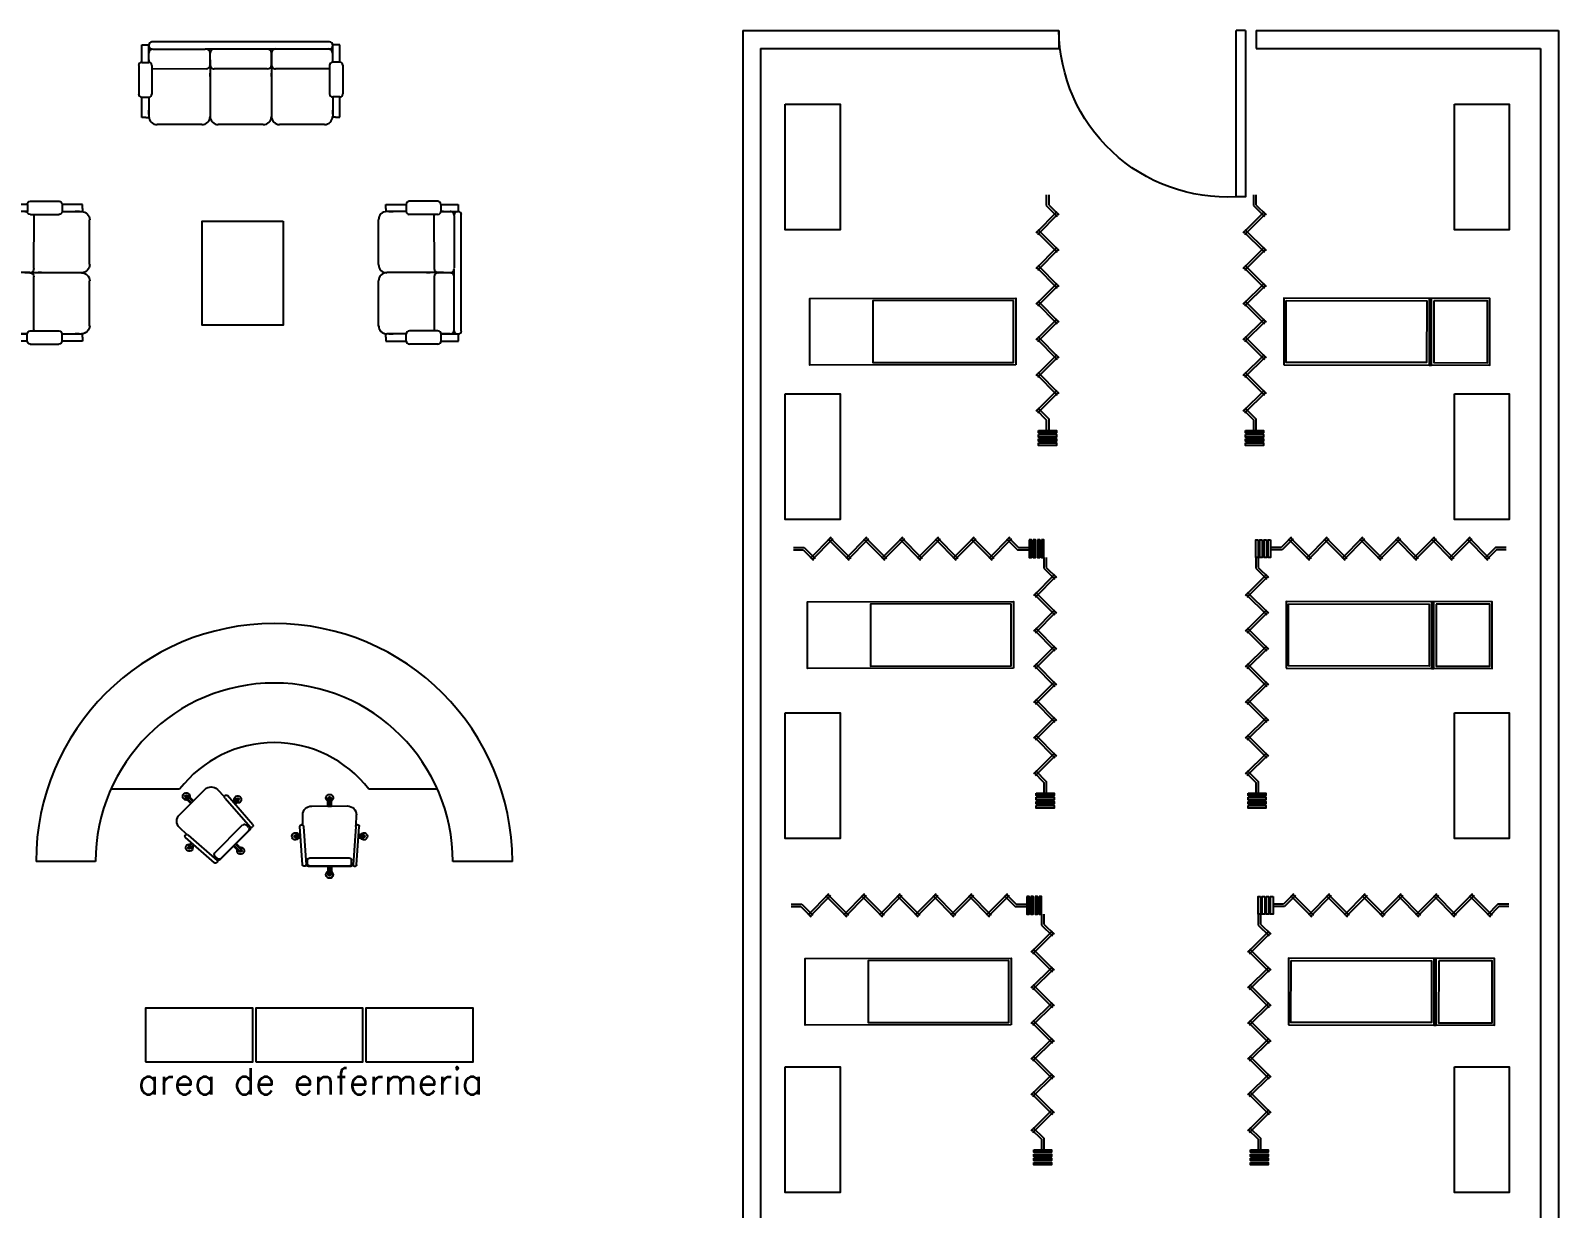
# Model space of a CAD drawing. Header units: millimetres. Extents: x -1615 to -538, y 177 to 397.
# Drawn here: x -1321.02 to -1308.19, y 251.63 to 261.52 of the extents above; entities that cross this region are included whole.
import ezdxf
from ezdxf.enums import TextEntityAlignment as Align

# ---------------------------------------------------------------- set-up
doc = ezdxf.new("R2010")
doc.units = ezdxf.units.MM
for name, color, linetype in [('LOCALES', 2, 'Continuous'), ('MOB', 7, 'Continuous'), ('MUEB', 251, 'Continuous'), ('MUEBLES', 9, 'Continuous'), ('MUROS', 1, 'Continuous')]:
    doc.layers.add(name, color=color, linetype=linetype)
doc.styles.add('ROMANS', font='ROMANS.shx')

# ---------------------------------------------------------------- blocks, each defined once
blk = doc.blocks.new('CORT')
for p, q in [((0, 0.02), (0.09, 0.02)), ((0, 0), (0.082, 0)), ((0.082, 0), (0.168, -0.086)), ((0.09, 0.02), (0.182, -0.072)), ((0.318, 0.106), (0.14, -0.072)), ((0.332, 0.092), (0.154, -0.086)), ((0.29, 0.092), (0.468, -0.086)), ((0.304, 0.106), (0.482, -0.072)), ((0.618, 0.106), (0.44, -0.072)), ((0.632, 0.092), (0.454, -0.086)), ((0.59, 0.092), (0.768, -0.086)), ((0.604, 0.106), (0.782, -0.072)), ((0.918, 0.106), (0.74, -0.072)), ((0.932, 0.092), (0.754, -0.086)), ((0.89, 0.092), (1.068, -0.086)), ((0.904, 0.106), (1.082, -0.072)), ((1.218, 0.106), (1.04, -0.072)), ((1.232, 0.092), (1.054, -0.086)), ((1.19, 0.092), (1.368, -0.086)), ((1.204, 0.106), (1.382, -0.072)), ((1.518, 0.106), (1.34, -0.072)), ((1.532, 0.092), (1.354, -0.086)), ((1.49, 0.092), (1.668, -0.086)), ((1.504, 0.106), (1.682, -0.072)), ((1.818, 0.106), (1.64, -0.072)), ((1.832, 0.092), (1.654, -0.086)), ((1.79, 0.092), (1.882, 0)), ((1.804, 0.106), (1.89, 0.02)), ((1.882, 0), (1.979, 0)), ((1.89, 0.02), (1.979, 0.02))]:
    blk.add_line(p, q)
for points in [[(1.979, 0.085), (1.979, -0.065), (1.999, -0.065), (1.999, 0.085)], [(2.014, 0.085), (2.014, -0.065), (2.034, -0.065), (2.034, 0.085)], [(2.049, 0.085), (2.049, -0.065), (2.069, -0.065), (2.069, 0.085)], [(2.084, 0.085), (2.084, -0.065), (2.104, -0.065), (2.104, 0.085)]]:
    blk.add_lwpolyline(points, close=True)
blk = doc.blocks.new('SILLA-1')
for p, q in [((0.23, 0.225), (-0.091, 0.269)), ((-0.024, 0.26), (-0.021, 0.302)), ((-0.021, 0.302), (0.009, 0.3)), ((-0.017, 0.259), (-0.014, 0.302)), ((-0.002, 0.256), (0.001, 0.301)), ((0.006, 0.255), (0.009, 0.3)), ((-0.269, 0.182), (-0.29, -0.118)), ((-0.1, 0.244), (-0.189, 0.252)), ((-0.108, 0.254), (-0.108, 0.256)), ((-0.093, 0.239), (0.228, 0.195)), ((0.167, 0.167), (0.144, -0.162)), ((0.217, 0.183), (0.188, 0.185)), ((0.213, -0.167), (0.236, 0.162)), ((0.215, -0.18), (0.24, 0.174)), ((0.239, 0.204), (0.239, 0.214)), ((-0.346, 0.052), (-0.348, 0.022)), ((-0.28, 0.024), (-0.348, 0.029)), ((-0.28, 0.017), (-0.348, 0.022)), ((-0.279, 0.04), (-0.347, 0.044)), ((-0.278, 0.047), (-0.346, 0.052)), ((0.228, 0.005), (0.296, 0)), ((0.229, 0.012), (0.297, 0.007)), ((0.297, 0.007), (0.295, -0.022)), ((0.227, -0.01), (0.295, -0.015)), ((0.227, -0.018), (0.295, -0.022)), ((-0.131, -0.202), (-0.22, -0.198)), ((-0.14, -0.211), (-0.14, -0.214)), ((0.199, -0.228), (-0.125, -0.228)), ((-0.123, -0.199), (0.201, -0.199)), ((-0.058, -0.228), (-0.06, -0.271)), ((-0.05, -0.228), (-0.053, -0.272)), ((-0.035, -0.228), (-0.038, -0.273)), ((-0.027, -0.228), (-0.031, -0.273)), ((0.192, -0.186), (0.163, -0.184)), ((0.21, -0.209), (0.21, -0.219)), ((-0.06, -0.271), (-0.031, -0.273))]:
    blk.add_line(p, q)
for points in [[(-0.376, 0.054), (-0.378, 0.024)], [(-0.278, 0.047), (-0.28, 0.017)], [(0.229, 0.012), (0.227, -0.018)]]:
    blk.add_lwpolyline(points)
for centre, radius, start, end in [((-0.092, 0.253), 0.016, 86.0766, 176.0766), ((-0.006, 0.301), 0.03, 296.0766, 236.0766), ((-0.006, 0.301), 0.0102, 356.0766, 176.0766), ((-0.194, 0.177), 0.075, 86.0766, 176.0766), ((-0.092, 0.255), 0.016, 176.0766, 266.0766), ((0.187, 0.165), 0.02, 86.0766, 176.0766), ((0.216, 0.163), 0.02, 356.0766, 86.0766), ((0.218, 0.174), 0.0215, 359.1541, 79.6333), ((0.229, 0.205), 0.01, 266.0766, 356.0766), ((0.229, 0.215), 0.01, 356.0766, 86.0766), ((-0.347, 0.037), 0.03, 26.0766, 326.0766), ((-0.347, 0.037), 0.0102, 86.0766, 266.0766), ((0.296, -0.007), 0.03, 206.0766, 146.0766), ((0.296, -0.007), 0.0102, 266.0766, 86.0766), ((-0.215, -0.123), 0.075, 176.0766, 266.0766), ((-0.124, -0.215), 0.016, 86.0766, 176.0766), ((-0.124, -0.212), 0.016, 176.0766, 266.0766), ((-0.045, -0.272), 0.03, 116.0766, 56.0766), ((0.164, -0.164), 0.02, 176.0766, 266.0766), ((0.193, -0.166), 0.02, 266.0766, 356.0766), ((0.194, -0.177), 0.0215, 272.5199, 352.9991), ((0.2, -0.218), 0.01, 266.0766, 356.0766), ((0.2, -0.209), 0.01, 356.0766, 86.0766), ((-0.045, -0.272), 0.0102, 176.0766, 356.0766)]:
    blk.add_arc(centre, radius, start, end)
blk = doc.blocks.new('sofa 1')
at = {"layer": 'MOB'}
for p, q in [((1337.969, 50.096), (1337.969, 50.036)), ((1338.115, 50.096), (1337.969, 50.096)), ((1338.115, 50.096), (1338.115, 50.036)), ((1338.141, 50.121), (1338.381, 50.121)), ((1338.578, 50.096), (1338.407, 50.096)), ((1338.407, 50.096), (1338.407, 50.036)), ((1338.578, 50.061), (1338.578, 50.096)), ((1338.578, 50.061), (1338.578, 50.036)), ((1337.945, 50.01), (1337.945, 48.518)), ((1338.038, 50.036), (1337.969, 50.036)), ((1338.005, 50.01), (1338.004, 48.966)), ((1338.004, 50.001), (1338.004, 49.556)), ((1338.115, 50.036), (1338.038, 50.036)), ((1338.141, 50.01), (1338.381, 50.01)), ((1338.17, 50.001), (1338.171, 49.556)), ((1338.407, 50.036), (1338.552, 50.036)), ((1338.407, 50.036), (1338.552, 50.036)), ((1338.552, 50.036), (1338.517, 50.036)), ((1338.552, 50.036), (1338.57, 50.036)), ((1338.638, 49.967), (1338.638, 49.59)), ((1338.038, 49.521), (1338.57, 49.521)), ((1338.137, 49.521), (1338.039, 49.521)), ((1338.094, 49.521), (1338.571, 49.521)), ((1338.171, 49.487), (1338.171, 49.041)), ((1338.236, 49.521), (1338.206, 49.521)), ((1338.639, 49.453), (1338.639, 49.075)), ((1338.005, 48.527), (1338.004, 48.966)), ((1338.137, 49.007), (1338.039, 49.007)), ((1338.094, 49.007), (1338.571, 49.007)), ((1338.171, 48.973), (1338.172, 48.527)), ((1338.236, 49.007), (1338.206, 49.007)), ((1338.639, 48.938), (1338.639, 48.561)), ((1338.142, 48.518), (1338.382, 48.518)), ((1337.97, 48.432), (1337.97, 48.492)), ((1337.97, 48.492), (1337.978, 48.492)), ((1338.116, 48.492), (1337.97, 48.492)), ((1338.116, 48.432), (1337.97, 48.432)), ((1338.113, 48.492), (1338.03, 48.492)), ((1338.116, 48.492), (1338.039, 48.492)), ((1338.094, 48.492), (1338.116, 48.492)), ((1338.116, 48.432), (1338.116, 48.492)), ((1338.142, 48.407), (1338.382, 48.407)), ((1338.408, 48.432), (1338.408, 48.492)), ((1338.408, 48.492), (1338.553, 48.492)), ((1338.408, 48.492), (1338.511, 48.492)), ((1338.579, 48.432), (1338.408, 48.432)), ((1338.481, 48.492), (1338.571, 48.492)), ((1338.481, 48.492), (1338.571, 48.492)), ((1338.553, 48.492), (1338.518, 48.492)), ((1338.553, 48.492), (1338.571, 48.492)), ((1338.579, 48.467), (1338.579, 48.493)), ((1338.579, 48.467), (1338.579, 48.432))]:
    blk.add_line(p, q, dxfattribs=at)
for centre, radius, start, end in [((1338.141, 50.096), 0.0257, 90.0062, 180.0062), ((1338.381, 50.096), 0.0257, 0.0062, 90.0062), ((1337.97, 50.01), 0.0257, 90.0062, 180.0062), ((1337.979, 50.01), 0.0257, 0.0062, 90.0062), ((1338.038, 50.001), 0.0343, 90.0062, 180.0062), ((1338.141, 50.036), 0.0257, 180.0062, 270.0062), ((1338.381, 50.036), 0.0257, 270.0062, 0.0062), ((1338.57, 49.967), 0.0686, 0.0062, 90.0062), ((1338.038, 49.556), 0.0343, 180.0062, 270.0062), ((1338.136, 49.556), 0.0343, 270.0062, 0.0062), ((1338.57, 49.59), 0.0686, 270.0062, 0.0062), ((1338.039, 49.487), 0.0343, 90.0062, 180.0062), ((1338.137, 49.487), 0.0343, 0.0062, 90.0062), ((1338.571, 49.453), 0.0686, 0.0062, 90.0062), ((1338.571, 49.453), 0.0686, 0.0062, 90.0062), ((1338.039, 49.041), 0.0343, 180.0062, 270.0062), ((1338.137, 49.041), 0.0343, 270.0062, 0.0062), ((1338.571, 49.075), 0.0686, 270.0062, 0.0062), ((1338.039, 48.973), 0.0343, 90.0062, 180.0062), ((1338.137, 48.973), 0.0343, 0.0062, 90.0062), ((1338.571, 48.938), 0.0686, 0.0062, 90.0062), ((1338.571, 48.938), 0.0686, 0.0062, 90.0062), ((1337.97, 48.518), 0.0257, 180.0062, 270.0062), ((1337.978, 48.518), 0.0257, 270.0062, 0.0062), ((1338.039, 48.527), 0.0343, 180.0062, 270.0062), ((1338.142, 48.492), 0.0257, 90.0062, 180.0062), ((1338.137, 48.527), 0.0343, 345.5287, 0.0062), ((1338.382, 48.492), 0.0257, 0.0062, 90.0062), ((1338.571, 48.561), 0.0686, 270.0062, 0.0062), ((1338.142, 48.432), 0.0257, 180.0062, 270.0062), ((1338.382, 48.432), 0.0257, 270.0062, 0.0062)]:
    blk.add_arc(centre, radius, start, end, dxfattribs=at)
blk = doc.blocks.new('sofa2')
at = {"layer": 'MOB'}
for p, q in [((1340.511, 50.095), (1340.511, 50.129)), ((1340.511, 50.129), (1340.682, 50.129)), ((1340.511, 50.095), (1340.511, 50.069)), ((1340.537, 50.069), (1340.519, 50.069)), ((1340.609, 50.069), (1340.519, 50.069)), ((1340.609, 50.069), (1340.519, 50.069)), ((1340.682, 50.069), (1340.537, 50.069)), ((1340.537, 50.069), (1340.572, 50.069)), ((1340.682, 50.069), (1340.579, 50.069)), ((1340.682, 50.129), (1340.682, 50.069)), ((1340.948, 50.155), (1340.708, 50.155)), ((1340.948, 50.043), (1340.708, 50.043)), ((1340.974, 50.129), (1340.974, 50.069)), ((1340.974, 50.129), (1341.12, 50.129)), ((1340.974, 50.069), (1341.051, 50.069)), ((1340.974, 50.069), (1341.12, 50.069)), ((1340.996, 50.069), (1340.974, 50.069)), ((1340.977, 50.069), (1341.06, 50.069)), ((1341.12, 50.069), (1341.112, 50.069)), ((1341.12, 50.129), (1341.12, 50.069)), ((1341.145, 49.066), (1341.145, 50.043)), ((1340.451, 49.623), (1340.451, 50)), ((1340.919, 49.589), (1340.918, 50.035)), ((1341.085, 50.035), (1341.086, 49.595)), ((1340.996, 49.555), (1340.519, 49.555)), ((1340.854, 49.555), (1340.884, 49.555)), ((1340.953, 49.555), (1341.051, 49.555)), ((1341.085, 49.066), (1341.085, 49.589)), ((1340.451, 49.109), (1340.451, 49.486)), ((1340.919, 49.074), (1340.919, 49.52)), ((1340.512, 49.014), (1340.512, 49.04)), ((1340.512, 49.014), (1340.512, 48.98)), ((1340.683, 49.04), (1340.519, 49.04)), ((1340.683, 49.04), (1340.52, 49.04)), ((1340.538, 49.04), (1340.52, 49.04)), ((1340.683, 49.04), (1340.538, 49.04)), ((1340.538, 49.04), (1340.573, 49.04)), ((1340.683, 49.04), (1340.538, 49.04)), ((1340.683, 48.98), (1340.683, 49.04)), ((1340.949, 49.066), (1340.709, 49.066)), ((1341.052, 49.04), (1340.975, 49.04)), ((1340.975, 48.98), (1340.975, 49.04)), ((1340.975, 49.04), (1341.052, 49.04)), ((1340.996, 49.04), (1340.975, 49.04)), ((1340.975, 49.04), (1341.051, 49.04)), ((1341.052, 49.04), (1341.121, 49.04)), ((1341.121, 48.98), (1341.121, 49.04)), ((1340.512, 48.98), (1340.683, 48.98)), ((1340.949, 48.954), (1340.709, 48.954)), ((1340.975, 48.98), (1341.121, 48.98))]:
    blk.add_line(p, q, dxfattribs=at)
for centre, radius, start, end in [((1340.519, 50), 0.0686, 90.0062, 180.0062), ((1340.708, 50.129), 0.0257, 90.0062, 180.0062), ((1340.708, 50.069), 0.0257, 180.0062, 270.0062), ((1340.953, 50.035), 0.0343, 165.5287, 180.0062), ((1340.948, 50.129), 0.0257, 0.0062, 90.0062), ((1340.948, 50.069), 0.0257, 270.0062, 0.0062), ((1341.051, 50.035), 0.0343, 0.0062, 90.0062), ((1341.112, 50.043), 0.0257, 90.0062, 180.0062), ((1341.12, 50.043), 0.0257, 0.0062, 90.0062), ((1340.519, 49.623), 0.0686, 180.0062, 270.0062), ((1340.519, 49.623), 0.0686, 180.0062, 270.0062), ((1340.519, 49.486), 0.0686, 90.0062, 180.0062), ((1340.953, 49.589), 0.0343, 180.0062, 270.0062), ((1340.953, 49.52), 0.0343, 90.0062, 180.0062), ((1341.051, 49.589), 0.0343, 270.0062, 0.0062), ((1341.051, 49.52), 0.0343, 0.0062, 90.0062), ((1340.519, 49.109), 0.0686, 180.0062, 270.0062), ((1340.519, 49.109), 0.0686, 180.0062, 270.0062), ((1340.52, 49.109), 0.0686, 180.0062, 270.0062), ((1340.709, 49.04), 0.0257, 90.0062, 180.0062), ((1340.953, 49.074), 0.0343, 180.0062, 194.4837), ((1340.949, 49.04), 0.0257, 0.0062, 90.0062), ((1341.051, 49.074), 0.0343, 270.0062, 0.0062), ((1341.052, 49.074), 0.0343, 270.0062, 0.0062), ((1341.111, 49.066), 0.0257, 180.0062, 270.0062), ((1341.12, 49.066), 0.0257, 270.0062, 0.0062), ((1340.709, 48.98), 0.0257, 180.0062, 270.0062), ((1340.949, 48.98), 0.0257, 270.0062, 0.0062)]:
    blk.add_arc(centre, radius, start, end, dxfattribs=at)

msp = doc.modelspace()

# ---------------------------------------------------------------- linework, layer by layer
for p, q in [((-1319.766, 255.148), (-1320.344, 255.148)), ((-1317.601, 255.148), (-1318.178, 255.148)), ((-1320.472, 254.54), (-1320.972, 254.54)), ((-1316.972, 254.54), (-1317.472, 254.54))]:
    msp.add_line(p, q)
for radius, start, end in [(2, 0, 180), (1.5, 0, 180), (1, 37.4412, 142.5588)]:
    msp.add_arc((-1318.972, 254.54), radius, start, end)
at = {"layer": 'MOB'}
for points in [[(-1318.898, 259.92), (-1318.898, 259.047), (-1319.577, 259.047), (-1319.577, 259.92)], [(-1312.744, 258.714), (-1314.474, 258.711), (-1314.474, 259.271), (-1312.744, 259.274)], [(-1312.764, 259.254), (-1313.944, 259.252), (-1313.944, 258.732), (-1312.764, 258.734)], [(-1310.494, 258.714), (-1308.764, 258.711), (-1308.763, 259.271), (-1310.493, 259.274)], [(-1310.473, 259.254), (-1309.293, 259.252), (-1309.294, 258.732), (-1310.474, 258.734)], [(-1309.233, 259.252), (-1309.234, 258.732), (-1308.784, 258.731), (-1308.783, 259.251)], [(-1312.764, 256.165), (-1314.494, 256.163), (-1314.494, 256.723), (-1312.764, 256.725)], [(-1312.784, 256.705), (-1313.964, 256.703), (-1313.964, 256.183), (-1312.784, 256.185)], [(-1310.474, 256.165), (-1308.744, 256.163), (-1308.743, 256.723), (-1310.473, 256.725)], [(-1310.453, 256.705), (-1309.273, 256.703), (-1309.274, 256.183), (-1310.454, 256.185)], [(-1309.213, 256.703), (-1309.214, 256.183), (-1308.764, 256.183), (-1308.763, 256.703)], [(-1312.784, 253.168), (-1314.514, 253.166), (-1314.514, 253.726), (-1312.784, 253.728)], [(-1312.804, 253.708), (-1313.984, 253.707), (-1313.984, 253.187), (-1312.804, 253.188)], [(-1310.454, 253.168), (-1308.724, 253.166), (-1308.723, 253.726), (-1310.453, 253.728)], [(-1310.433, 253.708), (-1309.253, 253.707), (-1309.254, 253.187), (-1310.434, 253.188)], [(-1309.193, 253.706), (-1309.194, 253.186), (-1308.744, 253.186), (-1308.743, 253.706)], [(-1320.052, 252.858), (-1319.152, 252.858), (-1319.152, 253.308), (-1320.052, 253.308)], [(-1319.127, 252.858), (-1318.227, 252.858), (-1318.227, 253.308), (-1319.127, 253.308)], [(-1318.202, 252.858), (-1317.302, 252.858), (-1317.302, 253.308), (-1318.202, 253.308)]]:
    msp.add_lwpolyline(points, close=True, dxfattribs=at)
for points in [[(-1309.253, 259.272), (-1309.273, 259.272), (-1309.274, 258.712), (-1309.254, 258.712), (-1309.253, 259.272)], [(-1309.233, 256.723), (-1309.253, 256.723), (-1309.254, 256.163), (-1309.234, 256.163), (-1309.233, 256.723)], [(-1309.213, 253.726), (-1309.233, 253.727), (-1309.234, 253.167), (-1309.214, 253.166), (-1309.213, 253.726)]]:
    msp.add_lwpolyline(points, dxfattribs=at)
at = {"layer": 'MUEB'}
for points in [[(-1314.68, 260.905), (-1314.22, 260.905), (-1314.22, 259.849), (-1314.68, 259.849)], [(-1309.06, 260.905), (-1308.6, 260.905), (-1308.6, 259.849), (-1309.06, 259.849)], [(-1314.68, 258.47), (-1314.22, 258.47), (-1314.22, 257.413), (-1314.68, 257.413)], [(-1309.06, 258.47), (-1308.6, 258.47), (-1308.6, 257.413), (-1309.06, 257.413)], [(-1314.68, 255.789), (-1314.22, 255.789), (-1314.22, 254.733), (-1314.68, 254.733)], [(-1309.06, 255.789), (-1308.6, 255.789), (-1308.6, 254.733), (-1309.06, 254.733)], [(-1314.68, 252.816), (-1314.22, 252.816), (-1314.22, 251.759), (-1314.68, 251.759)], [(-1309.06, 252.816), (-1308.6, 252.816), (-1308.6, 251.759), (-1309.06, 251.759)]]:
    msp.add_lwpolyline(points, close=True, dxfattribs=at)
at = {"layer": 'MUEBLES'}
msp.add_line((-1310.815, 261.522), (-1310.893, 261.522), dxfattribs=at)
msp.add_lwpolyline([(-1310.815, 261.522), (-1310.815, 260.125), (-1310.893, 260.125, -0.427943), (-1312.382, 261.522)], format="xyb", dxfattribs=at)
msp.add_lwpolyline([(-1310.893, 260.125), (-1310.893, 261.522)], dxfattribs=at)
at = {"layer": 'MUROS'}
for p, q in [((-1315.037, 261.522), (-1315.037, 249.402)), ((-1315.037, 261.522), (-1312.382, 261.522)), ((-1312.382, 261.522), (-1312.382, 261.372)), ((-1310.727, 261.522), (-1308.187, 261.522)), ((-1310.727, 261.522), (-1310.727, 261.372)), ((-1308.187, 261.522), (-1308.187, 249.252)), ((-1314.887, 261.372), (-1314.887, 251.492)), ((-1314.887, 261.372), (-1312.382, 261.372)), ((-1312.474, 261.372), (-1312.382, 261.372)), ((-1310.727, 261.372), (-1310.626, 261.372)), ((-1310.727, 261.372), (-1308.337, 261.372)), ((-1308.337, 261.372), (-1308.337, 249.402))]:
    msp.add_line(p, q, dxfattribs=at)

# ---------------------------------------------------------------- block references
at = {"layer": 'MOB'}
for name, p, rotation in [('sofa 1', (-1368.517, 1599.371), 270), ('CORT', (-1314.612, 257.159), 0.004902388788126257), ('CORT', (-1314.632, 254.162), 0.004902388788126257)]:
    msp.add_blockref(name, p, dxfattribs=dict(at, rotation=rotation))
at = {"layer": 'MOB', "xscale": -1}
msp.add_blockref('sofa2', (19.929, 209.933), dxfattribs=at)
at = {"layer": 'MOB'}
msp.add_blockref('sofa2', (-2658.546, 209.933), dxfattribs=at)
at = {"layer": 'MOB', "xscale": -1}
for p, rotation in [((-1312.468, 260.141), 89.99509761121188), ((-1310.729, 260.141), 89.99509761121188), ((-1308.625, 257.159), 359.9950976112119), ((-1312.488, 257.094), 89.99509761121188), ((-1310.709, 257.094), 89.99509761121188), ((-1308.605, 254.162), 359.9950976112119), ((-1312.508, 254.097), 89.99509761121188), ((-1310.689, 254.097), 89.99509761121188)]:
    msp.add_blockref('CORT', p, dxfattribs=dict(at, rotation=rotation))
at = {"layer": 'MOB', "linetype": 'Continuous', "xscale": -1}
for p, rotation in [((-1319.454, 254.85), 131.059573472832), ((-1318.494, 254.726), 86.07170269094591)]:
    msp.add_blockref('SILLA-1', p, dxfattribs=dict(at, rotation=rotation))

# ---------------------------------------------------------------- texts
at = {"layer": 'LOCALES', "style": 'ROMANS'}
msp.add_text('area de enfermeria', height=0.221, dxfattribs=at).set_placement((-1318.669, 252.584), align=Align.CENTER)

doc.saveas('drawing.dxf')
